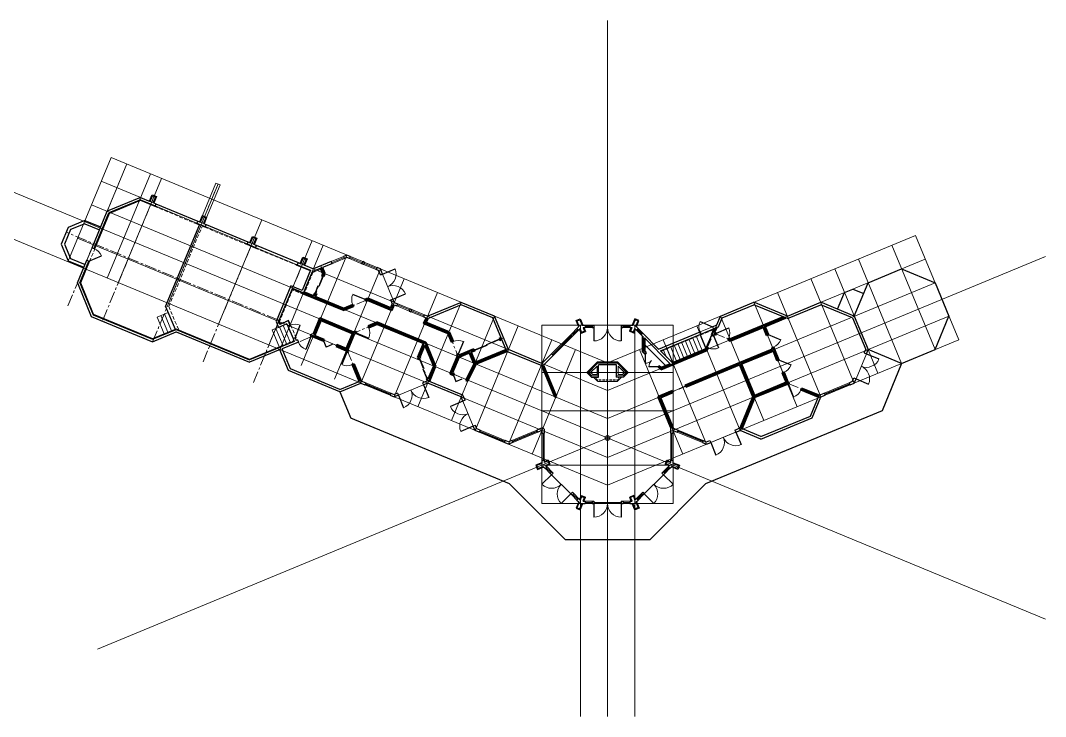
# Model space of a CAD drawing. Header units: inches. Extents: x 2775 to 35798, y 1675 to 10350.
# Drawn here: x 25642 to 28360, y 4934 to 6780 of the extents above; entities that cross this region are included whole.
import ezdxf

# ---------------------------------------------------------------- set-up
doc = ezdxf.new("R2010")
doc.units = ezdxf.units.IN
doc.header["$LTSCALE"] = 0.5
doc.header["$MEASUREMENT"] = 0
doc.linetypes.add('CENTER', pattern=[2, 1.25, -0.25, 0.25, -0.25])
doc.linetypes.add('HIDDEN', pattern=[0.375, 0.25, -0.125])
for name, color, linetype, lineweight in [('BALCONY', 3, 'CONTINUOUS', 30), ('DOORS', 7, 'CONTINUOUS', 30), ('FOUNDATION', 7, 'CONTINUOUS', 30), ('GRID', 1, 'CENTER', 20), ('INT WALLS', 7, 'CONTINUOUS', 40), ('LAYOUT', 6, 'CONTINUOUS', 9), ('MASONRY', 16, 'HIDDEN', 30), ('MILLWORK', 7, 'CONTINUOUS', 20), ('STAIRS', 7, 'CONTINUOUS', 20), ('WALLS', 7, 'CONTINUOUS', 30)]:
    doc.layers.add(name, color=color, linetype=linetype, lineweight=lineweight)
doc.layers.add('LLMASONRY', color=12, linetype='CONTINUOUS')
doc.layers.add('LLWALLS', color=5, linetype='CONTINUOUS')

msp = doc.modelspace()

# ---------------------------------------------------------------- linework, layer by layer
at = {"layer": 'BALCONY', "color": 3, "ltscale": 50}
for p, q in [((27978.183, 5870.316), (27926.248, 5744.877)), ((26488.852, 5795.108), (26517.867, 5725.117)), ((26938.678, 5550.892), (27086.772, 5402.846)), ((27310.301, 5402.883), (27458.346, 5550.976)), ((27310.301, 5402.883), (27086.772, 5402.846))]:
    msp.add_line(p, q, dxfattribs=at)
at = {"layer": 'BALCONY', "color": 3, "ltscale": 150}
for p, q in [((27926.248, 5744.877), (27458.346, 5550.976)), ((26938.678, 5550.892), (26517.867, 5725.117))]:
    msp.add_line(p, q, dxfattribs=at)
at = {"layer": 'DOORS', "lineweight": 20, "ltscale": 75}
for p, q in [((25998.788, 6288.361), (26109.661, 6242.457)), ((26131.792, 6233.294), (26242.665, 6187.39)), ((26265.008, 6178.14), (26375.881, 6132.236))]:
    msp.add_line(p, q, dxfattribs=at)
at = {"layer": 'DOORS', "lineweight": 9, "ltscale": 50}
for p, q in [((25817.896, 6143.985), (25831.667, 6177.247)), ((26498.67, 6154.109), (26465.411, 6140.331)), ((26500.966, 6148.566), (26467.707, 6134.788)), ((26547.221, 6134.808), (26513.959, 6148.58)), ((26549.517, 6140.352), (26516.255, 6154.123)), ((26585.103, 6119.124), (26551.841, 6132.896)), ((26587.398, 6124.668), (26554.136, 6138.439)), ((26629.337, 6041.04), (26601.765, 6107.551)), ((26639.446, 6023.114), (26672.708, 6009.343)), ((26641.742, 6028.657), (26675.004, 6014.886)), ((26677.328, 6007.43), (26710.59, 5993.659)), ((26679.623, 6012.974), (26712.885, 5999.202)), ((27104.655, 5950.151), (27117.387, 5962.875)), ((27108.905, 5945.898), (27121.637, 5958.622)), ((27162.349, 5971.931), (27234.349, 5971.943)), ((27239.349, 5971.944), (27257.349, 5971.947)), ((27239.351, 5965.944), (27257.351, 5965.947)), ((27287.817, 5946.118), (27275.08, 5958.838)), ((27292.066, 5950.354), (27279.33, 5963.074)), ((27050.191, 5895.72), (27101.118, 5946.616)), ((27054.432, 5891.476), (27105.36, 5942.372)), ((27857.263, 5829.413), (27884.819, 5895.946)), ((26557.627, 5819.052), (26624.151, 5791.509)), ((26555.333, 5813.508), (26621.857, 5785.966)), ((26710.613, 5813.523), (26644.095, 5785.968)), ((26842.606, 5703.779), (26815.034, 5770.291)), ((26924.794, 5660.543), (26858.27, 5688.085)), ((26927.089, 5666.086), (26860.565, 5693.629)), ((27011.152, 5693.601), (26944.737, 5666.088)), ((27013.47, 5688.067), (26947.032, 5660.545)), ((27024.63, 5685.587), (27024.642, 5613.587)), ((27030.63, 5685.588), (27030.642, 5613.588)), ((27383.505, 5688.123), (27449.951, 5660.621)), ((27385.822, 5693.657), (27452.245, 5666.165)), ((27472.16, 5660.617), (27538.675, 5688.182)), ((27033.869, 5591.426), (27046.603, 5578.704)), ((27038.11, 5595.671), (27050.844, 5582.948)), ((27050.14, 5575.17), (27101.073, 5524.279)), ((27295.946, 5524.297), (27346.862, 5575.204)), ((27346.154, 5582.98), (27358.883, 5595.707)), ((27350.398, 5578.739), (27363.127, 5591.466)), ((27104.61, 5520.745), (27117.343, 5508.023)), ((27108.851, 5524.99), (27121.584, 5512.267)), ((27275.436, 5512.276), (27288.166, 5525.003)), ((27279.681, 5508.035), (27292.41, 5520.762))]:
    msp.add_line(p, q, dxfattribs=at)
at = {"layer": 'DOORS', "ltscale": 50}
for p, q in [((25823.44, 6141.69), (25856.697, 6155.472)), ((26601.765, 6107.551), (26635.021, 6121.338)), ((26433.733, 6075.65), (26444.18, 6100.883)), ((26423.783, 6057.593), (26431.697, 6076.708)), ((26556.133, 6039.768), (26522.873, 6053.544)), ((26629.337, 6041.04), (26662.593, 6054.826)), ((27443.617, 5981.426), (27476.879, 5967.655)), ((26370.179, 5938.649), (26383.844, 5971.954)), ((27106.771, 5948.033), (27119.503, 5960.757)), ((27139.35, 5968.914), (27157.35, 5968.921)), ((27162.351, 5965.923), (27162.351, 5929.923)), ((27234.351, 5965.951), (27234.351, 5929.951)), ((27239.35, 5968.953), (27257.35, 5968.96)), ((27277.205, 5960.956), (27289.912, 5948.207)), ((27486.923, 5950.747), (27520.178, 5964.533)), ((26412.157, 5940.813), (26398.288, 5907.592)), ((26445.6, 5929.88), (26452.491, 5913.251)), ((26532.326, 5951.216), (26565.524, 5937.466)), ((26816.515, 5928.159), (26802.748, 5894.895)), ((26878.11, 5920.864), (26911.369, 5934.642)), ((27052.307, 5893.602), (27103.235, 5944.498)), ((27479.201, 5944.678), (27492.979, 5911.418)), ((27624.573, 5946.68), (27657.835, 5932.909)), ((26468.743, 5920.299), (26452.114, 5913.408)), ((26507.592, 5900.376), (26493.826, 5867.113)), ((26845.754, 5905.108), (26879.014, 5918.886)), ((27879.247, 5898.253), (27884.791, 5895.959)), ((26700.358, 5883.085), (26711.127, 5857.11)), ((27298.37, 5894.946), (27298.37, 5870.946)), ((27652.105, 5880.149), (27685.351, 5866.34)), ((27884.795, 5895.941), (27918.054, 5882.165)), ((26708.775, 5856.161), (26719.46, 5830.387)), ((27332.332, 5861.026), (27308.332, 5861.026)), ((26556.482, 5816.284), (26623.008, 5788.748)), ((26789.652, 5839.386), (26796.514, 5822.829)), ((26796.514, 5822.829), (26813.071, 5829.69)), ((27388.218, 5803.269), (27421.475, 5817.051)), ((27773.907, 5788.91), (27840.422, 5816.474)), ((27851.719, 5831.723), (27857.264, 5829.429)), ((27857.267, 5829.411), (27890.527, 5815.635)), ((26710.612, 5813.527), (26724.399, 5780.272)), ((27677.981, 5814.565), (27691.768, 5781.309)), ((26644.091, 5785.978), (26657.878, 5752.723)), ((26815.038, 5770.293), (26781.778, 5756.516)), ((26842.617, 5703.784), (26809.357, 5690.007)), ((26859.419, 5690.861), (26925.946, 5663.325)), ((26945.88, 5663.327), (27012.334, 5690.778)), ((27027.63, 5685.587), (27027.642, 5613.587)), ((27369.362, 5613.607), (27369.35, 5685.607)), ((27451.102, 5663.403), (27384.64, 5690.834)), ((27538.669, 5688.196), (27552.445, 5654.937)), ((27472.16, 5660.618), (27485.937, 5627.358)), ((27050.146, 5575.176), (27024.69, 5549.72)), ((27035.997, 5593.556), (27048.73, 5580.833)), ((27346.844, 5575.222), (27372.3, 5549.766)), ((27348.256, 5580.879), (27360.979, 5593.612)), ((27101.077, 5524.284), (27075.622, 5498.828)), ((27106.735, 5522.872), (27119.468, 5510.149)), ((27277.573, 5510.141), (27290.296, 5522.874)), ((27288.174, 5524.994), (27292.418, 5520.753)), ((27295.952, 5524.29), (27321.408, 5498.834)), ((27139.513, 5501.85), (27157.513, 5501.857)), ((27162.514, 5498.859), (27162.514, 5462.859)), ((27234.514, 5498.886), (27234.514, 5462.886)), ((27239.513, 5501.888), (27257.513, 5501.895))]:
    msp.add_line(p, q, dxfattribs=at)
at = {"layer": 'DOORS', "lineweight": 20, "ltscale": 50}
for p, q in [((26499.818, 6151.337), (26466.559, 6137.56)), ((26548.369, 6137.58), (26515.107, 6151.351)), ((26586.251, 6121.896), (26552.989, 6135.667)), ((26640.594, 6025.886), (26673.856, 6012.114)), ((26678.476, 6010.202), (26711.738, 5996.431)), ((26879.24, 5918.113), (26877.887, 5921.392))]:
    msp.add_line(p, q, dxfattribs=at)
at = {"layer": 'DOORS', "color": 7, "lineweight": 9, "ltscale": 50}
for p, q in [((27139.349, 5971.928), (27157.349, 5971.93)), ((27139.35, 5965.928), (27157.35, 5965.93))]:
    msp.add_line(p, q, dxfattribs=at)
at = {"layer": 'DOORS', "lineweight": 9, "ltscale": 75}
for p, q in [((27443.622, 5953.873), (27476.879, 5967.655)), ((27366.362, 5613.607), (27366.35, 5685.607)), ((27372.362, 5613.608), (27372.35, 5685.608))]:
    msp.add_line(p, q, dxfattribs=at)
at = {"layer": 'DOORS', "lineweight": 9, "ltscale": 50}
for centre, radius, start, end in [((25823.44, 6141.69), 36, 22.509336, 67.509336), ((26601.765, 6107.551), 36, 292.516698, 22.516698), ((26629.337, 6041.04), 36, 22.516698, 112.516698), ((26556.133, 6039.768), 36, 157.501905, 202.501905), ((26370.179, 5938.649), 36, 67.692109, 112.692109), ((26532.326, 5951.216), 35.933, 337.501905, 22.501905), ((27162.345, 5965.931), 36.008, 270.009332, 0.022067), ((27234.351, 5965.943), 35.998, 179.996594, 270), ((27486.923, 5950.747), 36, 337.516724, 22.516724), ((26412.157, 5940.813), 36, 202.341309, 247.341309), ((26802.748, 5894.895), 36, 67.516709, 112.516709), ((27624.573, 5946.68), 36.001, 292.506283, 337.509343), ((27479.201, 5944.678), 36, 247.501963, 292.501963), ((27298.37, 5894.946), 24, 270, 315.036577), ((27332.332, 5861.026), 24, 135.036577, 180), ((27884.802, 5895.938), 35.998, 247.496594, 337.5), ((26507.592, 5900.376), 36, 247.516709, 292.516709), ((27652.105, 5880.149), 36, 292.443135, 337.443395), ((27857.257, 5829.409), 36.008, 337.509332, 67.522067), ((26644.094, 5785.971), 35.998, 292.518672, 22.522079), ((26710.614, 5813.537), 36.008, 202.496605, 292.50934), ((27677.981, 5814.565), 36.001, 292.516724, 337.516724), ((26815.043, 5770.301), 36.008, 202.509332, 292.522067), ((26842.609, 5703.781), 35.998, 112.496594, 202.5), ((27472.152, 5660.623), 36.008, 292.509332, 22.522067), ((27538.672, 5688.189), 35.998, 202.496594, 292.5), ((27050.148, 5575.186), 36.008, 225.009332, 315.022067), ((27101.072, 5524.279), 35.998, 134.996594, 225), ((27295.942, 5524.292), 36.008, 315.009332, 45.022067), ((27346.85, 5575.216), 35.998, 224.996594, 315), ((27162.508, 5498.867), 36.008, 270.009332, 0.022067), ((27234.514, 5498.878), 35.998, 179.996594, 270)]:
    msp.add_arc(centre, radius, start, end, dxfattribs=at)
at = {"layer": 'DOORS', "lineweight": 9, "ltscale": 75}
msp.add_arc((27476.879, 5967.655), 36, 157.509343, 202.509343, dxfattribs=at)
at = {"layer": 'FOUNDATION', "color": 7, "linetype": 'Continuous', "lineweight": 20, "ltscale": 50}
for p, q in [((25960.451, 6302.069), (25877.898, 6267.872)), ((25801.676, 6083.77), (25835.885, 6001.186))]:
    msp.add_line(p, q, dxfattribs=at)
at = {"layer": 'FOUNDATION', "color": 7, "lineweight": 20, "ltscale": 50}
for p, q in [((25960.451, 6302.069), (25998.023, 6286.513)), ((25839.08, 6174.115), (25877.898, 6267.872)), ((26108.896, 6240.609), (26116.392, 6237.506)), ((26123.783, 6234.445), (26131.027, 6231.446)), ((26241.9, 6185.542), (26264.243, 6176.292)), ((25801.676, 6083.77), (25825.332, 6140.907)), ((26375.116, 6130.388), (26410.121, 6115.895)), ((25835.885, 6001.186), (25992.351, 5936.467)), ((25992.351, 5936.467), (26054.885, 5962.492)), ((26054.885, 5962.492), (26248.859, 5882.089)), ((26328.109, 5914.789), (26248.859, 5882.089))]:
    msp.add_line(p, q, dxfattribs=at)
at = {"layer": 'FOUNDATION', "lineweight": 20, "ltscale": 50}
for p, q in [((25998.788, 6288.361), (25998.023, 6286.513)), ((26109.661, 6242.457), (26108.896, 6240.609)), ((26131.792, 6233.294), (26131.027, 6231.446)), ((26242.665, 6187.39), (26241.9, 6185.542)), ((26265.008, 6178.14), (26264.243, 6176.292)), ((25823.494, 6141.668), (25825.341, 6140.903)), ((26375.881, 6132.236), (26375.116, 6130.388))]:
    msp.add_line(p, q, dxfattribs=at)
at = {"layer": 'FOUNDATION', "color": 7, "linetype": 'HIDDEN', "lineweight": 9, "ltscale": 75}
for p, q in [((25998.023, 6286.513), (26108.896, 6240.609)), ((26131.027, 6231.446), (26241.9, 6185.542)), ((26264.243, 6176.292), (26375.116, 6130.388))]:
    msp.add_line(p, q, dxfattribs=at)
at = {"layer": 'FOUNDATION', "ltscale": 50}
for p, q in [((25768.634, 6231.27), (25750.276, 6186.949)), ((25774.757, 6225.147), (25758.935, 6186.949)), ((25812.829, 6249.577), (25854.465, 6232.339)), ((25812.83, 6240.918), (25851.405, 6224.947)), ((26026.843, 6021.465), (26117.158, 6239.353)), ((25768.582, 6142.756), (25810.236, 6125.51)), ((25774.705, 6148.879), (25813.296, 6132.902))]:
    msp.add_line(p, q, dxfattribs=at)
at = {"layer": 'FOUNDATION', "linetype": 'Continuous', "ltscale": 50}
for p, q in [((25812.829, 6249.577), (25768.55, 6231.235)), ((25812.83, 6240.918), (25774.757, 6225.147)), ((25750.276, 6186.949), (25768.582, 6142.756)), ((25758.935, 6186.949), (25774.705, 6148.879))]:
    msp.add_line(p, q, dxfattribs=at)
at = {"layer": 'FOUNDATION', "linetype": 'HIDDEN', "lineweight": 9, "ltscale": 75}
for q in [(26124.549, 6236.293), (26061.041, 5959.94)]:
    msp.add_line((26035.504, 6021.467), q, dxfattribs=at)
at = {"layer": 'FOUNDATION', "color": 7, "linetype": 'HIDDEN', "lineweight": 20, "ltscale": 75}
for p, q in [((25825.332, 6140.907), (25839.08, 6174.115)), ((26417.011, 6111.622), (26392.918, 6053.43)), ((26363.352, 6065.671), (26328.619, 5981.78)), ((26392.918, 6053.43), (26363.352, 6065.671)), ((26328.619, 5981.78), (26330.835, 5976.434))]:
    msp.add_line(p, q, dxfattribs=at)
at = {"layer": 'FOUNDATION', "linetype": 'HIDDEN', "lineweight": 20, "ltscale": 75}
for p, q in [((26439.19, 6120.81), (26417.011, 6111.622)), ((26352.905, 5985.54), (26330.835, 5976.434)), ((26352.905, 5985.54), (26375.095, 5932.012)), ((27340.148, 5902.333), (27483.738, 5961.838))]:
    msp.add_line(p, q, dxfattribs=at)
at = {"layer": 'FOUNDATION', "lineweight": 20, "ltscale": 75}
msp.add_line((26057.88, 6096.343), (26065.271, 6093.28), dxfattribs=at)
at = {"layer": 'FOUNDATION', "ltscale": 10}
msp.add_line((26026.843, 6021.465), (26051.845, 5961.227), dxfattribs=at)
at = {"layer": 'FOUNDATION', "color": 7, "linetype": 'HIDDEN', "lineweight": 20, "ltscale": 50}
msp.add_line((26366.934, 5930.808), (26328.109, 5914.789), dxfattribs=at)
at = {"layer": 'GRID', "ltscale": 50}
for p, q in [((25767.824, 6023.111), (25904.688, 6353.302)), ((25992.353, 5927.809), (26165.874, 6346.436)), ((25860.164, 5984.837), (25997.028, 6315.027)), ((26324.829, 5985.693), (25763.32, 6218.439)), ((26126.012, 5874.767), (26262.875, 6204.957)), ((26259.473, 5819.484), (26396.336, 6149.675)), ((26446.443, 6109.515), (26438.321, 6129.109)), ((26392.744, 6058.237), (26499.863, 6013.887)), ((26562.585, 6039.87), (26499.863, 6013.887)), ((26625.349, 6013.898), (26562.585, 6039.87)), ((26625.344, 6013.887), (26632.964, 6032.292)), ((25992.353, 5927.809), (25829.752, 5995.207)), ((26418.791, 5943.55), (26437.152, 5987.9)), ((26437.152, 5987.9), (26525.851, 5951.177)), ((26721.663, 5995.568), (26714.054, 5977.192)), ((27523.786, 5932.92), (27675.216, 5995.724)), ((26054.912, 5953.838), (25992.349, 5927.801)), ((26588.661, 5977.123), (26525.814, 5951.089)), ((26588.661, 5977.123), (26714.142, 5925.171)), ((26776.829, 5951.215), (26714.054, 5977.192)), ((27461.006, 5906.954), (27488.067, 5972.292)), ((27612.534, 5969.727), (27675.107, 5818.241)), ((26412.157, 5940.813), (26379.077, 5927.164)), ((26418.791, 5943.55), (26415.681, 5942.267)), ((26418.791, 5943.55), (26507.489, 5906.827)), ((26507.489, 5906.827), (26525.814, 5951.089)), ((26697.914, 5885.977), (26714.142, 5925.171)), ((26714.142, 5925.171), (26740.141, 5862.456)), ((26776.829, 5951.215), (26802.852, 5888.443)), ((26922.92, 5938.182), (26834.169, 5901.416)), ((27479.374, 5951.301), (27523.786, 5932.92)), ((26507.489, 5906.827), (26544.278, 5818.085)), ((26834.169, 5901.416), (26802.852, 5888.443)), ((26847.15, 5870.103), (26834.169, 5901.416)), ((26935.902, 5906.869), (26847.15, 5870.103)), ((27372.32, 5870.202), (27461.006, 5906.954)), ((27549.77, 5870.217), (27638.457, 5906.969)), ((26697.914, 5885.977), (26723.883, 5823.333)), ((26784.464, 5844.105), (26802.852, 5888.443)), ((26847.15, 5870.103), (26826.016, 5826.901)), ((27061.389, 5781.403), (27024.6, 5870.145)), ((27404.846, 5810.16), (27549.77, 5870.217)), ((27549.77, 5870.217), (27586.522, 5781.531)), ((26721.728, 5818.128), (26740.111, 5862.528)), ((26784.464, 5844.105), (26826.016, 5826.901)), ((27675.107, 5818.241), (27586.522, 5781.531)), ((27675.107, 5818.241), (27763.973, 5781.546)), ((27335.56, 5781.448), (27371.589, 5796.378)), ((27372.312, 5692.761), (27335.56, 5781.448)), ((27586.522, 5781.531), (27549.763, 5692.776))]:
    msp.add_line(p, q, dxfattribs=at)
at = {"layer": 'GRID', "color": 1, "ltscale": 50}
msp.add_line((26446.443, 6109.515), (26420.462, 6046.761), dxfattribs=at)
at = {"layer": 'GRID', "color": 6, "linetype": 'Continuous', "lineweight": 30, "ltscale": 50}
msp.add_circle((27198.459, 5672.675), 6, dxfattribs=at)
at = {"layer": 'INT WALLS', "ltscale": 50}
for p, q in [((26443.867, 6109.53), (26438.424, 6122.657)), ((26449.014, 6109.516), (26442.813, 6124.475)), ((26440.919, 6102.38), (26445.307, 6100.563)), ((26393.652, 6060.432), (26419.176, 6049.864)), ((26391.835, 6056.043), (26499.863, 6011.317)), ((26426.946, 6056.214), (26422.557, 6058.031)), ((26423.565, 6048.047), (26499.863, 6016.458)), ((26562.585, 6042.441), (26556.133, 6039.768)), ((26556.133, 6039.768), (26557.951, 6035.38)), ((26562.586, 6037.3), (26557.951, 6035.38)), ((26522.874, 6025.99), (26499.863, 6016.458)), ((26524.692, 6021.602), (26499.863, 6011.317)), ((26522.874, 6025.99), (26524.692, 6021.602)), ((26624.063, 6017.001), (26628.433, 6027.555)), ((26626.635, 6010.796), (26632.863, 6025.839)), ((26435.866, 5991.003), (26418.931, 5950.099)), ((26438.438, 5984.797), (26421.894, 5944.836)), ((26435.866, 5991.003), (26525.938, 5953.711)), ((26438.438, 5984.797), (26522.748, 5949.891)), ((26588.661, 5979.694), (26563.705, 5969.356)), ((26588.661, 5979.694), (26715.959, 5926.989)), ((26717.173, 5990.933), (26710.951, 5975.905)), ((26721.52, 5989.015), (26717.157, 5978.478)), ((27523.785, 5935.491), (27664.277, 5993.758)), ((27615.565, 5968.413), (27670.483, 5991.189)), ((26530.449, 5955.579), (26525.938, 5953.711)), ((26530.432, 5955.62), (26532.326, 5951.216)), ((26563.688, 5969.397), (26565.523, 5964.968)), ((26588.661, 5974.552), (26565.523, 5964.968)), ((26588.661, 5974.552), (26711.039, 5923.885)), ((26778.646, 5953.033), (26788.961, 5928.151)), ((27474.813, 5946.495), (27481.717, 5963.165)), ((27482.477, 5952.587), (27487.923, 5965.737)), ((27482.477, 5952.587), (27486.923, 5950.747)), ((27523.787, 5930.349), (27611.177, 5966.593)), ((27611.177, 5966.593), (27620.184, 5944.86)), ((27615.565, 5968.413), (27624.572, 5946.679)), ((26415.681, 5942.267), (26445.6, 5929.88)), ((26421.894, 5944.836), (26447.417, 5934.269)), ((26506.203, 5909.93), (26522.748, 5949.891)), ((26510.06, 5906.828), (26527.632, 5949.271)), ((26532.326, 5951.216), (26527.632, 5949.271)), ((26715.959, 5926.989), (26742.682, 5862.528)), ((26775.018, 5949.382), (26784.574, 5926.332)), ((26788.961, 5928.151), (26784.574, 5926.332)), ((26916.468, 5938.08), (26910.895, 5935.771)), ((26910.897, 5935.772), (26912.715, 5931.384)), ((26918.287, 5933.692), (26912.713, 5931.383)), ((27291.317, 5942.548), (27291.317, 5901.989)), ((27296.067, 5937.878), (27296.067, 5903.959)), ((27474.813, 5946.495), (27479.201, 5944.678)), ((27479.201, 5944.678), (27480.659, 5948.199)), ((27480.659, 5948.199), (27485.106, 5946.358)), ((27485.106, 5946.358), (27486.923, 5950.747)), ((27518.37, 5932.591), (27520.186, 5936.98)), ((27518.37, 5932.591), (27523.787, 5930.349)), ((27520.186, 5936.98), (27523.785, 5935.491)), ((27620.307, 5944.915), (27624.571, 5946.681)), ((26478.862, 5916.109), (26505.672, 5905.009)), ((26480.679, 5920.498), (26506.203, 5909.93)), ((26505.672, 5905.009), (26507.592, 5900.376)), ((26507.592, 5900.376), (26511.98, 5902.195)), ((26510.06, 5906.828), (26511.98, 5902.195)), ((26695.344, 5885.976), (26711.039, 5923.885)), ((26700.485, 5885.977), (26714.143, 5918.966)), ((26714.143, 5918.966), (26737.54, 5862.527)), ((26833.26, 5903.611), (26804.136, 5891.546)), ((26832.884, 5898.313), (26804.684, 5886.632)), ((26844.573, 5870.117), (26832.884, 5898.313)), ((26844.376, 5908.216), (26833.26, 5903.611)), ((26846.194, 5903.827), (26837.272, 5900.131)), ((26848.434, 5873.206), (26837.272, 5900.131)), ((26844.376, 5908.216), (26846.194, 5903.827)), ((26929.449, 5906.766), (26848.434, 5873.206)), ((26931.165, 5902.336), (26848.983, 5868.291)), ((27298.37, 5894.946), (27291.317, 5901.989)), ((27301.726, 5898.307), (27296.067, 5903.959)), ((27298.37, 5894.946), (27301.726, 5898.307)), ((27339.385, 5853.983), (27462.824, 5905.137)), ((27370.501, 5872.019), (27459.188, 5908.772)), ((27459.188, 5908.772), (27461.037, 5913.235)), ((27461.037, 5913.235), (27465.426, 5911.417)), ((27462.824, 5905.137), (27465.426, 5911.417)), ((27548.861, 5872.411), (27635.353, 5908.254)), ((27552.874, 5868.932), (27637.169, 5903.865)), ((27633.966, 5911.603), (27638.354, 5913.422)), ((27633.966, 5911.603), (27635.353, 5908.254)), ((27637.169, 5903.865), (27647.714, 5878.336)), ((27638.354, 5913.422), (27640.651, 5907.879)), ((27640.652, 5907.876), (27652.105, 5880.149)), ((26695.344, 5885.976), (26697.1, 5881.74)), ((26697.097, 5881.739), (26701.49, 5883.552)), ((26700.485, 5885.977), (26701.49, 5883.552)), ((26781.36, 5842.819), (26800.281, 5888.443)), ((26787.569, 5845.39), (26804.662, 5886.61)), ((26798.36, 5893.076), (26800.281, 5888.443)), ((26802.748, 5894.895), (26798.433, 5893.11)), ((26802.748, 5894.895), (26804.136, 5891.546)), ((26844.577, 5870.248), (26822.772, 5825.674)), ((27403.937, 5812.354), (27548.861, 5872.411)), ((27647.714, 5878.336), (27652.105, 5880.149)), ((26521.379, 5867.121), (26525.767, 5868.94)), ((26521.379, 5867.121), (26539.786, 5822.718)), ((26525.767, 5868.94), (26544.132, 5824.639)), ((26723.856, 5829.476), (26737.54, 5862.527)), ((26726.218, 5822.763), (26742.682, 5862.528)), ((26781.36, 5842.819), (26789.652, 5839.386)), ((26787.569, 5845.39), (26791.476, 5843.772)), ((26789.652, 5839.386), (26791.476, 5843.772)), ((26848.844, 5868.161), (26827.169, 5823.853)), ((27059.195, 5780.493), (27024.746, 5863.591)), ((27063.583, 5782.312), (27028.904, 5865.964)), ((27332.332, 5861.026), (27335.689, 5864.387)), ((27339.385, 5853.983), (27332.332, 5861.026)), ((27340.497, 5859.585), (27335.689, 5864.387)), ((27340.497, 5859.585), (27364.767, 5869.643)), ((27405.755, 5807.966), (27548.485, 5867.114)), ((27548.485, 5867.114), (27583.952, 5781.531)), ((27552.874, 5868.932), (27587.807, 5784.634)), ((27661.458, 5845.062), (27665.848, 5846.876)), ((27661.458, 5845.062), (27672.006, 5819.527)), ((27665.848, 5846.876), (27676.883, 5820.16)), ((26718.548, 5830.011), (26722.892, 5831.803)), ((26718.548, 5830.011), (26720.919, 5824.287)), ((26718.552, 5830.012), (26720.925, 5824.289)), ((26722.892, 5831.803), (26723.856, 5829.476)), ((26822.772, 5825.674), (26827.169, 5823.853)), ((27672.006, 5819.527), (27587.807, 5784.634)), ((27675.209, 5815.712), (27588.34, 5779.713)), ((27675.209, 5815.712), (27677.981, 5814.565)), ((27676.883, 5820.16), (27679.798, 5818.954)), ((27677.981, 5814.565), (27679.798, 5818.954)), ((27332.746, 5782.852), (27370.68, 5798.572)), ((27338.952, 5780.282), (27372.498, 5794.184)), ((27370.68, 5798.572), (27372.498, 5794.184)), ((27403.937, 5812.354), (27405.755, 5807.966)), ((27711.246, 5800.798), (27757.521, 5781.646)), ((27711.407, 5801.187), (27713.062, 5805.187)), ((27713.062, 5805.187), (27759.337, 5786.035)), ((27059.825, 5780.642), (27063.583, 5782.312)), ((27366.369, 5701.714), (27332.746, 5782.852)), ((27372.576, 5699.146), (27338.952, 5780.282)), ((27583.952, 5781.531), (27549.864, 5699.229)), ((27588.34, 5779.713), (27554.253, 5697.411))]:
    msp.add_line(p, q, dxfattribs=at)
at = {"layer": 'INT WALLS', "color": 7, "ltscale": 50}
for p, q in [((26443.867, 6109.5), (26440.919, 6102.38)), ((26449.014, 6109.516), (26445.307, 6100.563)), ((26422.557, 6058.031), (26419.176, 6049.864)), ((26426.946, 6056.214), (26423.565, 6048.047)), ((26624.063, 6017.001), (26562.585, 6042.441)), ((26626.635, 6010.796), (26562.586, 6037.3)), ((26774.997, 5949.403), (26710.951, 5975.905)), ((26778.646, 5953.033), (26717.157, 5978.478)), ((26447.417, 5934.269), (26445.6, 5929.88)), ((26480.679, 5920.498), (26478.862, 5916.109))]:
    msp.add_line(p, q, dxfattribs=at)
at = {"layer": 'INT WALLS', "lineweight": 20, "ltscale": 50}
for p, q in [((26912.499, 5931.891), (26911.147, 5935.17)), ((26879.221, 5918.16), (26877.868, 5921.439))]:
    msp.add_line(p, q, dxfattribs=at)
at = {"layer": 'LAYOUT', "color": 1, "ltscale": 150}
for p, q in [((27198.608, 4933.909), (27198.308, 6779.931)), ((28359.625, 5191.967), (25262.973, 6474.051)), ((28359.625, 6153.884), (25846.293, 5112.348))]:
    msp.add_line(p, q, dxfattribs=at)
at = {"layer": 'LAYOUT', "ltscale": 50}
for p, q in [((25882.048, 6416.713), (25767.335, 6139.771)), ((25808.989, 6122.526), (25923.657, 6399.486)), ((25871.759, 6096.537), (25986.428, 6373.498)), ((25901.326, 6084.296), (26015.994, 6361.257)), ((26034.373, 6029.211), (26165.735, 6346.493)), ((26167.421, 5974.127), (26282.089, 6251.087)), ((26300.468, 5919.042), (26415.136, 6196.003)), ((26330.035, 5906.801), (26444.703, 6183.762)), ((27952.107, 6184.007), (28066.865, 5907.084)), ((26386.252, 5864.986), (26507.473, 6157.773)), ((27863.42, 6147.255), (27978.179, 5870.332)), ((26474.951, 5828.263), (26596.171, 6121.05)), ((27800.658, 6121.246), (27915.417, 5844.323)), ((26544.274, 5818.101), (26658.942, 6095.062)), ((27737.897, 6095.238), (27852.655, 5818.314)), ((26632.972, 5781.378), (26747.64, 6058.339)), ((27649.21, 6058.486), (27763.968, 5781.562)), ((26695.742, 5755.389), (26810.41, 6032.35)), ((27586.448, 6032.477), (27701.207, 5755.553)), ((26784.441, 5718.666), (26899.109, 5995.627)), ((27497.762, 5995.725), (27612.52, 5718.801)), ((26847.211, 5692.678), (26961.879, 5969.639)), ((27435, 5969.716), (27549.758, 5692.792)), ((26935.909, 5655.955), (27050.577, 5932.916)), ((27346.314, 5932.964), (27461.072, 5656.04)), ((26998.68, 5629.966), (27113.348, 5906.927)), ((27283.552, 5906.955), (27398.31, 5630.032))]:
    msp.add_line(p, q, dxfattribs=at)
at = {"layer": 'LAYOUT', "ltscale": 150}
for p, q in [((27198.455, 5871.691), (25882.048, 6416.713)), ((27198.508, 5547.233), (25218.629, 6366.948)), ((27198.467, 5798.175), (25856.056, 6353.963)), ((27198.479, 5724.659), (25830.065, 6291.213)), ((27198.496, 5620.749), (25793.327, 6202.521)), ((28014.868, 6210.016), (27198.455, 5871.691)), ((28040.871, 6147.27), (27198.467, 5798.175)), ((28066.873, 6084.525), (27198.479, 5724.659)), ((28103.625, 5995.838), (27198.496, 5620.749)), ((28129.627, 5933.093), (27198.508, 5547.233))]:
    msp.add_line(p, q, dxfattribs=at)
at = {"layer": 'LAYOUT', "linetype": 'Continuous', "ltscale": 50}
msp.add_line((28014.868, 6210.016), (28129.627, 5933.093), dxfattribs=at)
at = {"layer": 'LAYOUT', "color": 2, "ltscale": 50}
for p, q in [((27024.656, 5498.852), (27024.579, 5971.512)), ((27024.616, 5971.925), (27372.263, 5971.981)), ((27372.299, 5971.981), (27372.376, 5498.909)), ((27024.636, 5846.442), (27372.283, 5846.612)), ((27024.616, 5744.691), (27372.336, 5744.747)), ((27024.64, 5600.66), (27372.359, 5600.717)), ((27372.376, 5498.909), (27024.656, 5498.852))]:
    msp.add_line(p, q, dxfattribs=at)
at = {"layer": 'LAYOUT', "color": 2, "ltscale": 150}
for p, q in [((27126.608, 4933.898), (27126.439, 5971.941)), ((27270.608, 4933.921), (27270.439, 5971.965))]:
    msp.add_line(p, q, dxfattribs=at)
at = {"layer": 'LAYOUT', "color": 5, "lineweight": 20, "ltscale": 50}
msp.add_line((27162.513, 5501.859), (27234.513, 5501.886), dxfattribs=at)
at = {"layer": 'LLMASONRY', "color": 7, "linetype": 'Continuous', "lineweight": 30, "ltscale": 1.5}
for p, q in [((25984.501, 6300.767), (25990.407, 6315.202)), ((25984.502, 6300.769), (25991.327, 6317.395)), ((25991.327, 6317.395), (26002.41, 6312.791)), ((26002.399, 6312.795), (25995.529, 6296.201)), ((26117.549, 6245.682), (26124.375, 6262.31)), ((26124.375, 6262.31), (26135.457, 6257.706)), ((26135.447, 6257.71), (26128.577, 6241.117)), ((26250.509, 6190.634), (26257.334, 6207.259)), ((26250.509, 6190.634), (26256.415, 6205.069)), ((26257.334, 6207.259), (26268.417, 6202.655)), ((26268.417, 6202.655), (26261.51, 6186.03)), ((26267.494, 6200.455), (26261.537, 6186.068)), ((26383.97, 6135.351), (26390.795, 6151.977)), ((26390.795, 6151.976), (26401.878, 6147.373)), ((26401.878, 6147.373), (26394.971, 6130.747)), ((27115.046, 5984.004), (27126.133, 5988.598)), ((27121.996, 5967.43), (27115.046, 5984.004)), ((27126.133, 5988.598), (27133.025, 5971.966)), ((27270.687, 5988.889), (27263.862, 5972.23)), ((27281.792, 5984.34), (27270.687, 5988.889)), ((27274.909, 5967.738), (27281.792, 5984.34)), ((27128.909, 5950.773), (27124.437, 5961.437)), ((27128.909, 5950.773), (27139.917, 5955.335)), ((27135.528, 5965.927), (27139.917, 5955.335)), ((27261.288, 5965.947), (27257.037, 5955.571)), ((27268.063, 5951.053), (27257.037, 5955.571)), ((27268.063, 5951.054), (27272.4, 5961.515)), ((27143.822, 5846.484), (27156.163, 5834.151)), ((27024.605, 5607.015), (27007.974, 5600.205)), ((27007.974, 5600.205), (27012.568, 5589.118)), ((27041.27, 5613.91), (27030.568, 5609.528)), ((27035.239, 5598.512), (27045.832, 5602.902)), ((27041.27, 5613.91), (27045.832, 5602.902)), ((27355.756, 5614.016), (27351.198, 5603.006)), ((27361.558, 5598.716), (27351.198, 5603.006)), ((27355.756, 5614.015), (27366.237, 5609.727)), ((27372.423, 5607.125), (27389.056, 5600.32)), ((27389.056, 5600.32), (27384.465, 5589.232)), ((27012.568, 5589.118), (27029.2, 5596.01)), ((27384.465, 5589.232), (27367.831, 5596.119)), ((27128.909, 5519.996), (27124.421, 5509.338)), ((27128.909, 5519.996), (27139.91, 5515.417)), ((27268.336, 5520.058), (27257.303, 5515.557)), ((27268.336, 5520.058), (27272.657, 5509.59)), ((27121.97, 5503.349), (27114.995, 5486.786)), ((27126.075, 5482.175), (27132.993, 5498.796)), ((27135.505, 5504.832), (27139.91, 5515.417)), ((27261.538, 5505.174), (27257.303, 5515.557)), ((27270.901, 5482.218), (27264.102, 5498.888)), ((27275.156, 5503.362), (27282.014, 5486.75)), ((27114.995, 5486.787), (27126.075, 5482.175)), ((27282.013, 5486.75), (27270.901, 5482.218))]:
    msp.add_line(p, q, dxfattribs=at)
at = {"layer": 'LLMASONRY', "color": 7, "linetype": 'Continuous', "lineweight": 30}
for p, q in [((27171.008, 5873.688), (27143.822, 5846.484)), ((27225.911, 5873.706), (27171.008, 5873.688)), ((27253.115, 5846.519), (27225.911, 5873.706)), ((27222.656, 5866.705), (27174.656, 5866.689)), ((27253.115, 5846.519), (27240.899, 5834.297))]:
    msp.add_line(p, q, dxfattribs=at)
at = {"layer": 'LLMASONRY', "color": 7, "linetype": 'Continuous', "lineweight": 20}
for p, q in [((27172.252, 5870.688), (27148.064, 5846.485)), ((27224.669, 5870.705), (27172.252, 5870.688)), ((27248.355, 5846.535), (27224.669, 5870.705)), ((27148.064, 5846.485), (27156.943, 5837.077)), ((27170.654, 5863.43), (27153.721, 5846.487)), ((27159.053, 5841.158), (27153.721, 5846.487)), ((27243.199, 5846.533), (27226.653, 5863.067)), ((27243.215, 5846.516), (27238.07, 5841.368)), ((27248.345, 5846.545), (27239.732, 5837.373))]:
    msp.add_line(p, q, dxfattribs=at)
at = {"layer": 'LLMASONRY', "color": 7, "linetype": 'Continuous', "lineweight": 20, "ltscale": 5}
for p, q in [((27170.64, 5841.189), (27170.654, 5863.43)), ((27226.64, 5841.338), (27226.653, 5863.067))]:
    msp.add_line(p, q, dxfattribs=at)
at = {"layer": 'LLMASONRY', "color": 7, "linetype": 'Continuous', "lineweight": 30, "ltscale": 5}
for p, q in [((27174.635, 5834.2), (27174.656, 5866.689)), ((27222.636, 5834.317), (27222.656, 5866.705))]:
    msp.add_line(p, q, dxfattribs=at)
at = {"layer": 'LLMASONRY', "color": 7, "linetype": 'Continuous', "lineweight": 30, "ltscale": 7.5}
for p, q in [((27156.163, 5834.151), (27174.635, 5834.2)), ((27222.636, 5834.327), (27240.978, 5834.376))]:
    msp.add_line(p, q, dxfattribs=at)
at = {"layer": 'LLMASONRY', "color": 7, "linetype": 'Continuous', "lineweight": 20, "ltscale": 7.5}
for p, q in [((27156.943, 5837.077), (27174.637, 5837.2)), ((27159.053, 5841.158), (27170.64, 5841.189)), ((27222.637, 5837.327), (27239.732, 5837.373)), ((27226.64, 5841.338), (27238.07, 5841.368))]:
    msp.add_line(p, q, dxfattribs=at)
at = {"layer": 'LLMASONRY', "color": 7, "linetype": 'Continuous', "lineweight": 20, "ltscale": 50}
for p, q in [((27173.026, 5822.272), (27161.126, 5834.164)), ((27223.853, 5822.288), (27173.231, 5822.272)), ((27235.791, 5834.234), (27223.853, 5822.288))]:
    msp.add_line(p, q, dxfattribs=at)
at = {"layer": 'LLMASONRY', "color": 7, "linetype": 'HIDDEN', "lineweight": 30, "ltscale": 25}
for p, q in [((27169.233, 5826.275), (27169.24, 5834.196)), ((27228.568, 5826.323), (27228.525, 5834.329))]:
    msp.add_line(p, q, dxfattribs=at)
at = {"layer": 'LLMASONRY', "color": 7, "linetype": 'HIDDEN', "lineweight": 30, "ltscale": 50}
msp.add_line((27228.568, 5826.323), (27169.233, 5826.275), dxfattribs=at)
at = {"layer": 'LLWALLS', "linetype": 'Continuous', "ltscale": 0.75, "const_width": 0.5}
for points in [[(25837.278, 6187.059, 1), (25840.778, 6187.059, 1)], [(25926.846, 6149.932, 1), (25930.346, 6149.932, 1)], [(26059.825, 6094.812, 1), (26063.325, 6094.812, 1)], [(26192.65, 6039.756, 1), (26196.15, 6039.756, 1)], [(26323.079, 5985.693, 1), (26326.579, 5985.693, 1)], [(27149.143, 5846.486, 1), (27152.643, 5846.486, 1)], [(27247.527, 5846.533, -1), (27244.027, 5846.534, -1)]]:
    msp.add_lwpolyline(points, format="xyb", close=True, dxfattribs=at)
at = {"layer": 'MASONRY', "lineweight": 9, "ltscale": 75}
msp.add_line((27198.455, 5873.697), (27198.456, 5870.697), dxfattribs=at)
at = {"layer": 'MILLWORK', "ltscale": 50}
msp.add_line((27352.499, 5864.559), (27296.067, 5920.918), dxfattribs=at)
at = {"layer": 'STAIRS', "lineweight": 20, "ltscale": 50}
for p, q in [((26004.351, 5993.485), (26033.455, 6005.564)), ((26326.483, 5966.042), (26309.728, 5959.128)), ((26309.728, 5959.128), (26328.875, 5912.941)), ((26319.434, 5963.133), (26338.582, 5916.946)), ((26329.141, 5967.138), (26348.288, 5920.951)), ((26338.847, 5971.143), (26357.994, 5924.956)), ((27459.188, 5908.772), (27443.253, 5947.226))]:
    msp.add_line(p, q, dxfattribs=at)
at = {"layer": 'STAIRS', "lineweight": 20, "ltscale": 10}
for p, q in [((26004.351, 5993.485), (26022.763, 5949.124)), ((26014.049, 5997.51), (26032.457, 5953.158)), ((26023.747, 6001.535), (26042.151, 5957.192))]:
    msp.add_line(p, q, dxfattribs=at)
at = {"layer": 'STAIRS', "lineweight": 30, "ltscale": 50}
msp.add_line((26350.85, 5969.607), (26364.636, 5936.351), dxfattribs=at)
at = {"layer": 'STAIRS', "lineweight": 25, "ltscale": 50}
for p, q in [((27445.919, 5948.33), (27479.176, 5962.112)), ((27461.037, 5913.235), (27474.813, 5946.495))]:
    msp.add_line(p, q, dxfattribs=at)
at = {"layer": 'STAIRS', "ltscale": 50}
for p, q in [((27410.688, 5888.673), (27395.518, 5925.279)), ((27420.388, 5892.693), (27405.218, 5929.299)), ((27430.088, 5896.712), (27414.918, 5933.319)), ((27439.788, 5900.732), (27424.619, 5937.338)), ((27449.488, 5904.752), (27433.553, 5943.206)), ((27354.774, 5886.465), (27347.018, 5905.18)), ((27371.888, 5872.594), (27356.718, 5909.2)), ((27381.588, 5876.614), (27366.418, 5913.22)), ((27391.288, 5880.633), (27376.118, 5917.24)), ((27400.988, 5884.653), (27385.818, 5921.259))]:
    msp.add_line(p, q, dxfattribs=at)
at = {"layer": 'WALLS', "lineweight": 20, "ltscale": 50}
for p, q in [((26124.363, 6262.312), (26160.17, 6348.797)), ((26135.442, 6257.698), (26171.258, 6344.206)), ((26160.17, 6348.797), (26171.258, 6344.206))]:
    msp.add_line(p, q, dxfattribs=at)
at = {"layer": 'WALLS', "color": 4, "linetype": 'Continuous', "ltscale": 50}
for p, q in [((25960.45, 6310.728), (25871.698, 6273.963)), ((25960.451, 6304.233), (25876.367, 6269.403)), ((25792.99, 6083.835), (25829.763, 5995.061)), ((25799.511, 6083.77), (25834.355, 5999.655))]:
    msp.add_line(p, q, dxfattribs=at)
at = {"layer": 'WALLS', "color": 4, "ltscale": 50}
for p, q in [((25960.45, 6310.728), (25986.07, 6300.121)), ((25986.08, 6300.146), (25992.274, 6315.106)), ((25992.274, 6315.106), (26000.127, 6311.855)), ((26000.127, 6311.855), (25993.933, 6296.894)), ((25960.451, 6304.233), (25998.788, 6288.361)), ((25993.923, 6296.869), (26001.084, 6293.904)), ((26001.084, 6293.904), (25998.788, 6288.361)), ((25831.711, 6177.229), (25871.775, 6273.995)), ((25837.255, 6174.934), (25876.367, 6269.403)), ((26119.127, 6245.061), (26125.322, 6260.022)), ((26125.322, 6260.022), (26133.175, 6256.77)), ((26133.175, 6256.77), (26126.981, 6241.809)), ((26111.957, 6248), (26109.661, 6242.457)), ((26109.661, 6242.457), (26131.792, 6233.294)), ((26111.957, 6248), (26119.117, 6245.036)), ((26126.971, 6241.784), (26134.088, 6238.838)), ((26134.088, 6238.838), (26131.792, 6233.294)), ((26252.087, 6190.01), (26258.281, 6204.971)), ((26258.281, 6204.971), (26266.135, 6201.719)), ((26266.135, 6201.719), (26259.94, 6186.758)), ((25831.667, 6177.247), (25837.211, 6174.952)), ((26244.961, 6192.934), (26242.665, 6187.39)), ((26242.665, 6187.39), (26265.008, 6178.14)), ((26244.961, 6192.934), (26252.078, 6189.987)), ((26259.931, 6186.736), (26267.303, 6183.683)), ((26267.303, 6183.683), (26265.008, 6178.14)), ((25793.055, 6083.862), (25817.94, 6143.967)), ((25817.896, 6143.985), (25823.44, 6141.69)), ((26385.548, 6134.727), (26391.742, 6149.688)), ((26391.742, 6149.688), (26399.596, 6146.437)), ((26399.596, 6146.437), (26393.402, 6131.476)), ((26507.477, 6157.757), (26498.67, 6154.109)), ((26507.478, 6151.263), (26500.966, 6148.566)), ((26516.255, 6154.123), (26507.477, 6157.757)), ((26513.959, 6148.58), (26507.478, 6151.263)), ((25799.511, 6083.77), (25823.484, 6141.672)), ((26378.176, 6137.779), (26375.881, 6132.236)), ((26375.881, 6132.236), (26410.886, 6117.743)), ((26378.176, 6137.779), (26385.548, 6134.727)), ((26410.886, 6117.743), (26388.587, 6063.882)), ((26393.402, 6131.476), (26418.725, 6120.991)), ((26438.424, 6122.657), (26415.48, 6113.152)), ((26465.411, 6140.331), (26418.725, 6120.991)), ((26467.707, 6134.788), (26442.813, 6124.475)), ((26551.841, 6132.896), (26547.221, 6134.808)), ((26554.136, 6138.439), (26549.517, 6140.352)), ((26591.585, 6116.441), (26585.103, 6119.124)), ((26596.176, 6121.034), (26587.398, 6124.668)), ((26596.222, 6105.254), (26591.585, 6116.441)), ((26601.765, 6107.551), (26596.176, 6121.034)), ((26415.48, 6113.152), (26391.835, 6056.043)), ((26596.222, 6105.254), (26601.765, 6107.551)), ((26359.02, 6076.123), (26319.96, 5981.778)), ((26362.269, 6068.284), (26326.454, 5981.78)), ((26388.587, 6063.882), (26359.02, 6076.123)), ((26391.835, 6056.043), (26362.269, 6068.284)), ((26623.795, 6038.742), (26629.337, 6041.04)), ((26628.433, 6027.555), (26623.795, 6038.742)), ((26632.964, 6032.292), (26629.337, 6041.04)), ((26632.863, 6025.839), (26639.446, 6023.114)), ((26632.964, 6032.292), (26641.742, 6028.657)), ((26672.708, 6009.343), (26677.328, 6007.43)), ((26675.004, 6014.886), (26679.623, 6012.974)), ((26810.415, 6025.84), (26721.52, 5989.015)), ((26810.415, 6032.334), (26721.663, 5995.568)), ((26899.113, 5995.611), (26810.415, 6032.334)), ((26894.522, 5991.018), (26810.415, 6025.84)), ((27497.766, 5995.709), (27586.453, 6032.461)), ((27502.359, 5991.117), (27586.454, 6025.967)), ((27675.216, 5995.724), (27586.453, 6032.461)), ((27675.218, 5989.23), (27586.454, 6025.967)), ((27675.216, 5995.724), (27763.903, 6032.476)), ((27675.218, 5989.23), (27763.904, 6025.982)), ((27852.667, 5995.739), (27763.903, 6032.476)), ((27848.076, 5991.146), (27763.904, 6025.982)), ((25829.763, 5995.061), (25992.353, 5927.809)), ((25834.355, 5999.655), (25992.353, 5934.301)), ((26319.96, 5981.778), (26326.487, 5966.032)), ((26326.454, 5981.78), (26329.732, 5973.873)), ((26351.802, 5982.979), (26329.732, 5973.873)), ((26351.802, 5982.979), (26356.393, 5971.905)), ((26710.59, 5993.659), (26717.173, 5990.933)), ((26712.885, 5999.202), (26721.663, 5995.568)), ((26931.311, 5902.275), (26894.522, 5991.018)), ((26935.902, 5906.869), (26899.113, 5995.611)), ((27117.335, 5983.058), (27125.184, 5986.321)), ((27123.279, 5968.763), (27117.335, 5983.058)), ((27125.184, 5986.321), (27131.169, 5971.926)), ((27271.514, 5986.373), (27265.528, 5971.948)), ((27279.365, 5983.115), (27271.514, 5986.373)), ((27273.475, 5968.921), (27279.365, 5983.115)), ((27488.067, 5972.292), (27497.766, 5995.709)), ((27492.66, 5967.7), (27502.359, 5991.117)), ((27848.076, 5991.146), (27882.924, 5907.052)), ((27852.667, 5995.739), (27889.419, 5907.053)), ((25992.349, 5927.801), (26054.912, 5953.838)), ((25992.353, 5934.301), (26054.886, 5960.326)), ((26054.886, 5960.326), (26248.858, 5879.925)), ((26054.891, 5953.829), (26248.853, 5873.432)), ((26348.553, 5975.148), (26326.483, 5966.042)), ((26348.553, 5975.148), (26350.85, 5969.607)), ((26350.85, 5969.607), (26356.393, 5971.905)), ((27117.379, 5962.883), (27121.628, 5958.631)), ((27117.387, 5962.875), (27123.279, 5968.763)), ((27121.628, 5958.631), (27125.77, 5962.77)), ((27129.815, 5953.043), (27125.77, 5962.77)), ((27129.803, 5953.038), (27137.663, 5956.306)), ((27131.169, 5971.926), (27139.349, 5971.928)), ((27133.663, 5965.927), (27139.351, 5965.928)), ((27133.663, 5965.927), (27137.663, 5956.306)), ((27139.349, 5971.914), (27139.351, 5965.914)), ((27157.349, 5971.93), (27162.349, 5971.931)), ((27157.349, 5971.921), (27157.351, 5965.921)), ((27157.351, 5965.93), (27162.351, 5965.931)), ((27162.349, 5971.923), (27162.351, 5965.923)), ((27234.349, 5971.951), (27234.351, 5965.951)), ((27234.349, 5971.943), (27239.349, 5971.944)), ((27234.351, 5965.943), (27239.351, 5965.944)), ((27239.349, 5971.953), (27239.351, 5965.953)), ((27257.349, 5971.96), (27257.351, 5965.96)), ((27257.349, 5971.947), (27265.528, 5971.948)), ((27257.351, 5965.947), (27263.038, 5965.948)), ((27263.038, 5965.948), (27259.055, 5956.349)), ((27266.918, 5953.086), (27259.055, 5956.349)), ((27266.906, 5953.091), (27270.987, 5962.926)), ((27275.081, 5958.837), (27270.987, 5962.926)), ((27279.33, 5963.074), (27273.475, 5968.921)), ((27279.33, 5963.074), (27275.081, 5958.838)), ((27334.02, 5908.454), (27443.622, 5953.873)), ((27443.597, 5953.933), (27443.622, 5953.873)), ((27443.622, 5953.873), (27445.919, 5948.33)), ((27476.855, 5967.715), (27479.176, 5962.112)), ((27476.879, 5967.655), (27488.067, 5972.292)), ((27479.176, 5962.112), (27484.82, 5964.451)), ((27484.822, 5964.452), (27492.66, 5967.7)), ((26367.7, 5928.961), (26248.858, 5879.925)), ((26379.077, 5927.164), (26335.534, 5909.198)), ((26364.636, 5936.351), (26370.179, 5938.649)), ((26364.636, 5936.351), (26367.7, 5928.961)), ((26370.179, 5938.649), (26373.247, 5931.249)), ((26376.788, 5932.711), (26373.247, 5931.249)), ((26376.788, 5932.711), (26379.077, 5927.164)), ((26412.373, 5947.393), (26409.868, 5946.36)), ((26409.868, 5946.36), (26412.157, 5940.813)), ((26415.681, 5942.267), (26412.157, 5940.813)), ((26418.931, 5950.099), (26412.373, 5947.393)), ((27101.11, 5946.624), (27105.36, 5942.372)), ((27101.118, 5946.616), (27104.655, 5950.151)), ((27104.647, 5950.159), (27108.896, 5945.907)), ((27105.36, 5942.372), (27108.896, 5945.907)), ((27292.037, 5950.325), (27287.787, 5946.089)), ((27291.354, 5942.585), (27287.817, 5946.118)), ((27334.02, 5908.454), (27292.066, 5950.354)), ((27364.5, 5869.532), (27296.067, 5937.878)), ((27338.616, 5903.863), (27445.919, 5948.33)), ((26330.111, 5906.96), (26248.853, 5873.432)), ((26353.002, 5851.353), (26330.039, 5906.785)), ((26357.593, 5855.946), (26335.534, 5909.198)), ((27024.746, 5863.591), (26931.165, 5902.336)), ((27024.6, 5870.145), (26935.902, 5906.869)), ((27338.616, 5903.863), (27370.501, 5872.019)), ((27879.275, 5898.241), (27882.924, 5907.052)), ((27884.819, 5895.947), (27889.419, 5907.053)), ((27024.6, 5870.145), (27050.191, 5895.72)), ((27028.841, 5865.901), (27054.432, 5891.476)), ((27050.182, 5895.729), (27054.432, 5891.476)), ((26488.852, 5795.108), (26353.002, 5851.353)), ((26488.85, 5801.602), (26357.593, 5855.946)), ((26488.85, 5801.602), (26539.786, 5822.718)), ((26488.852, 5795.108), (26544.278, 5818.085)), ((26544.132, 5824.639), (26557.627, 5819.052)), ((26544.278, 5818.085), (26555.333, 5813.508)), ((26557.629, 5819.056), (26555.334, 5813.512)), ((26708.316, 5819.071), (26710.612, 5813.527)), ((26721.727, 5824.622), (26708.318, 5819.067)), ((26721.728, 5818.128), (26710.613, 5813.523)), ((26815.018, 5785.997), (26721.727, 5824.622)), ((26810.427, 5781.404), (26721.728, 5818.128)), ((27839.267, 5819.26), (27841.565, 5813.718)), ((27839.273, 5819.246), (27848.067, 5822.89)), ((27841.571, 5813.703), (27852.659, 5818.298)), ((27848.067, 5822.89), (27851.724, 5831.721)), ((27852.659, 5818.298), (27857.263, 5829.413)), ((26624.156, 5791.52), (26621.861, 5785.976)), ((26624.151, 5791.509), (26632.976, 5787.856)), ((26641.799, 5791.511), (26632.976, 5787.856)), ((26641.795, 5791.522), (26644.091, 5785.978)), ((27759.235, 5786.077), (27772.758, 5791.682)), ((27772.758, 5791.682), (27775.057, 5786.139)), ((26621.857, 5785.966), (26632.976, 5781.362)), ((26644.095, 5785.968), (26632.976, 5781.362)), ((26815.034, 5770.291), (26810.427, 5781.404)), ((26820.576, 5772.589), (26815.018, 5785.997)), ((26820.58, 5772.591), (26815.038, 5770.293)), ((27736.435, 5730.698), (27759.379, 5786.137)), ((27741.028, 5726.107), (27763.973, 5781.546)), ((27763.973, 5781.546), (27775.057, 5786.139)), ((27605.196, 5676.312), (27736.435, 5730.698)), ((27605.196, 5669.817), (27741.028, 5726.107)), ((26847.215, 5692.662), (26842.606, 5703.779)), ((26848.159, 5706.082), (26842.617, 5703.784)), ((26858.27, 5688.085), (26847.215, 5692.662)), ((26851.806, 5697.255), (26848.149, 5706.078)), ((26860.565, 5693.629), (26851.806, 5697.255)), ((26860.567, 5693.633), (26858.272, 5688.089)), ((27025.342, 5699.479), (27011.152, 5693.601)), ((27013.47, 5688.067), (27011.152, 5693.601)), ((27024.666, 5692.705), (27013.478, 5688.048)), ((27024.629, 5692.689), (27024.63, 5685.587)), ((27024.63, 5685.587), (27030.63, 5685.588)), ((27030.628, 5695.964), (27025.342, 5699.479)), ((27030.628, 5695.964), (27030.63, 5685.588)), ((27366.347, 5701.724), (27385.824, 5693.663)), ((27366.35, 5685.607), (27366.347, 5701.724)), ((27366.35, 5685.607), (27372.35, 5685.608)), ((27372.312, 5692.761), (27383.507, 5688.128)), ((27372.35, 5685.608), (27372.349, 5692.746)), ((27383.505, 5688.123), (27385.822, 5693.657)), ((27536.37, 5693.739), (27538.669, 5688.196)), ((27536.377, 5693.724), (27549.762, 5699.271)), ((27538.675, 5688.182), (27549.763, 5692.776)), ((27605.196, 5669.817), (27549.763, 5692.776)), ((27605.196, 5676.312), (27549.864, 5699.229)), ((26935.914, 5655.939), (26924.794, 5660.543)), ((26927.093, 5666.097), (26924.798, 5660.553)), ((26935.913, 5662.433), (26927.089, 5666.086)), ((26944.737, 5666.088), (26935.913, 5662.433)), ((26947.032, 5660.545), (26935.914, 5655.939)), ((26944.732, 5666.099), (26947.028, 5660.555)), ((27449.954, 5660.628), (27461.076, 5656.024)), ((27452.249, 5666.175), (27449.955, 5660.631)), ((27452.248, 5666.172), (27461.075, 5662.519)), ((27461.075, 5662.519), (27469.862, 5666.16)), ((27461.076, 5656.024), (27472.16, 5660.617)), ((27469.862, 5666.16), (27472.16, 5660.618)), ((27010.257, 5599.267), (27013.506, 5591.399)), ((27024.643, 5605.195), (27010.262, 5599.256)), ((27024.642, 5613.587), (27030.642, 5613.588)), ((27024.642, 5613.587), (27024.643, 5605.195)), ((27030.642, 5613.588), (27030.643, 5607.673)), ((27040.306, 5611.664), (27030.643, 5607.673)), ((27033.94, 5599.838), (27043.551, 5603.808)), ((27033.94, 5599.838), (27038.11, 5595.671)), ((27040.306, 5611.664), (27043.556, 5603.796)), ((27356.393, 5611.771), (27353.172, 5603.891)), ((27363.036, 5599.859), (27353.172, 5603.891)), ((27356.388, 5611.759), (27366.362, 5607.682)), ((27358.883, 5595.707), (27363.036, 5599.859)), ((27366.362, 5613.607), (27372.362, 5613.608)), ((27366.362, 5607.682), (27366.362, 5613.607)), ((27372.363, 5605.229), (27372.362, 5613.608)), ((27372.363, 5605.229), (27386.477, 5599.46)), ((27386.477, 5599.46), (27383.261, 5591.592)), ((27013.506, 5591.399), (27027.933, 5597.358)), ((27027.933, 5597.358), (27033.869, 5591.426)), ((27038.117, 5595.678), (27033.876, 5591.433)), ((27046.603, 5578.704), (27050.14, 5575.17)), ((27050.85, 5582.955), (27046.609, 5578.71)), ((27054.387, 5579.421), (27050.146, 5575.176)), ((27050.844, 5582.948), (27054.381, 5579.414)), ((27342.6, 5579.463), (27346.844, 5575.222)), ((27342.618, 5579.445), (27346.154, 5582.98)), ((27346.134, 5582.999), (27350.378, 5578.758)), ((27346.862, 5575.204), (27350.398, 5578.739)), ((27358.857, 5595.732), (27363.101, 5591.491)), ((27363.127, 5591.466), (27369.059, 5597.397)), ((27383.261, 5591.592), (27369.059, 5597.397)), ((27101.073, 5524.279), (27104.61, 5520.745)), ((27105.319, 5528.528), (27101.077, 5524.284)), ((27108.855, 5524.994), (27104.614, 5520.75)), ((27105.314, 5528.524), (27108.851, 5524.99)), ((27129.812, 5517.725), (27125.781, 5508.073)), ((27129.8, 5517.729), (27137.655, 5514.449)), ((27267.188, 5518.027), (27259.32, 5514.776)), ((27267.176, 5518.022), (27271.271, 5508.111)), ((27288.166, 5525.003), (27291.701, 5528.538)), ((27291.708, 5528.531), (27295.952, 5524.29)), ((27292.41, 5520.762), (27295.946, 5524.297)), ((27123.282, 5502.088), (27117.286, 5487.729)), ((27117.343, 5508.023), (27123.282, 5502.088)), ((27121.588, 5512.271), (27117.347, 5508.027)), ((27121.584, 5512.267), (27125.781, 5508.073)), ((27125.129, 5484.453), (27131.143, 5498.853)), ((27131.143, 5498.853), (27139.514, 5498.855)), ((27133.648, 5504.854), (27137.655, 5514.449)), ((27133.648, 5504.854), (27139.512, 5504.855)), ((27139.512, 5504.85), (27139.514, 5498.85)), ((27157.512, 5504.858), (27162.512, 5504.859)), ((27157.512, 5504.857), (27157.514, 5498.857)), ((27157.514, 5498.858), (27162.514, 5498.859)), ((27162.512, 5504.859), (27162.514, 5498.859)), ((27234.512, 5504.886), (27234.514, 5498.886)), ((27234.512, 5504.87), (27239.512, 5504.871)), ((27234.514, 5498.87), (27239.514, 5498.871)), ((27239.512, 5504.888), (27239.514, 5498.888)), ((27257.512, 5504.895), (27257.514, 5498.895)), ((27257.512, 5504.874), (27263.411, 5504.875)), ((27257.514, 5498.874), (27265.89, 5498.875)), ((27263.411, 5504.875), (27259.32, 5514.776)), ((27266.753, 5496.786), (27265.89, 5498.875)), ((27271.732, 5484.733), (27266.753, 5496.786)), ((27271.271, 5508.111), (27275.436, 5512.276)), ((27273.752, 5502.107), (27279.681, 5508.035)), ((27273.752, 5502.107), (27279.588, 5487.979)), ((27275.451, 5512.262), (27279.695, 5508.021)), ((27117.286, 5487.729), (27125.129, 5484.453)), ((27117.286, 5487.729), (27125.129, 5484.453)), ((27279.588, 5487.979), (27271.732, 5484.733))]:
    msp.add_line(p, q, dxfattribs=at)
at = {"layer": 'WALLS', "color": 4, "lineweight": 25, "ltscale": 50}
for p, q in [((26001.084, 6293.904), (26111.957, 6248)), ((26134.088, 6238.838), (26244.961, 6192.934)), ((26267.303, 6183.683), (26378.176, 6137.779))]:
    msp.add_line(p, q, dxfattribs=at)
at = {"layer": 'WALLS', "color": 4, "ltscale": 75}
for p, q in [((26498.67, 6154.109), (26500.966, 6148.566)), ((26516.255, 6154.123), (26513.959, 6148.58)), ((26465.411, 6140.331), (26467.707, 6134.788)), ((26549.517, 6140.352), (26547.221, 6134.808)), ((26554.136, 6138.439), (26551.841, 6132.896)), ((26587.398, 6124.668), (26585.103, 6119.124)), ((26641.742, 6028.657), (26639.446, 6023.114)), ((26675.004, 6014.886), (26672.708, 6009.343)), ((26679.623, 6012.974), (26677.328, 6007.43)), ((26712.885, 5999.202), (26710.59, 5993.659))]:
    msp.add_line(p, q, dxfattribs=at)
at = {"layer": 'WALLS', "color": 5, "ltscale": 50}
for p, q in [((27889.427, 6084.493), (27978.113, 6121.246)), ((27978.113, 6121.246), (28066.877, 6084.509)), ((27826.665, 6058.485), (27848.836, 6067.673)), ((27848.836, 6067.673), (27877.537, 6055.786)), ((27852.667, 5995.739), (27889.427, 6084.493)), ((28066.877, 6084.509), (28103.629, 5995.822)), ((27808.285, 6014.107), (27826.665, 6058.485)), ((28066.869, 5907.068), (28103.629, 5995.822)), ((27978.183, 5870.316), (27889.419, 5907.053)), ((27978.183, 5870.316), (28066.869, 5907.068))]:
    msp.add_line(p, q, dxfattribs=at)
at = {"layer": 'WALLS', "color": 7, "lineweight": 9, "ltscale": 50}
for p, q in [((27772.758, 5791.682), (27839.273, 5819.246)), ((27775.057, 5786.139), (27841.571, 5813.703))]:
    msp.add_line(p, q, dxfattribs=at)
at = {"layer": 'WALLS', "lineweight": 9, "ltscale": 75}
for p, q in [((27139.512, 5504.855), (27157.512, 5504.858)), ((27139.514, 5498.855), (27157.514, 5498.858)), ((27239.512, 5504.871), (27257.512, 5504.874)), ((27239.514, 5498.871), (27257.514, 5498.874))]:
    msp.add_line(p, q, dxfattribs=at)
at = {"layer": 'WALLS', "lineweight": 9, "ltscale": 50}
msp.add_line((27162.514, 5498.859), (27234.514, 5498.87), dxfattribs=at)

doc.saveas('drawing.dxf')
